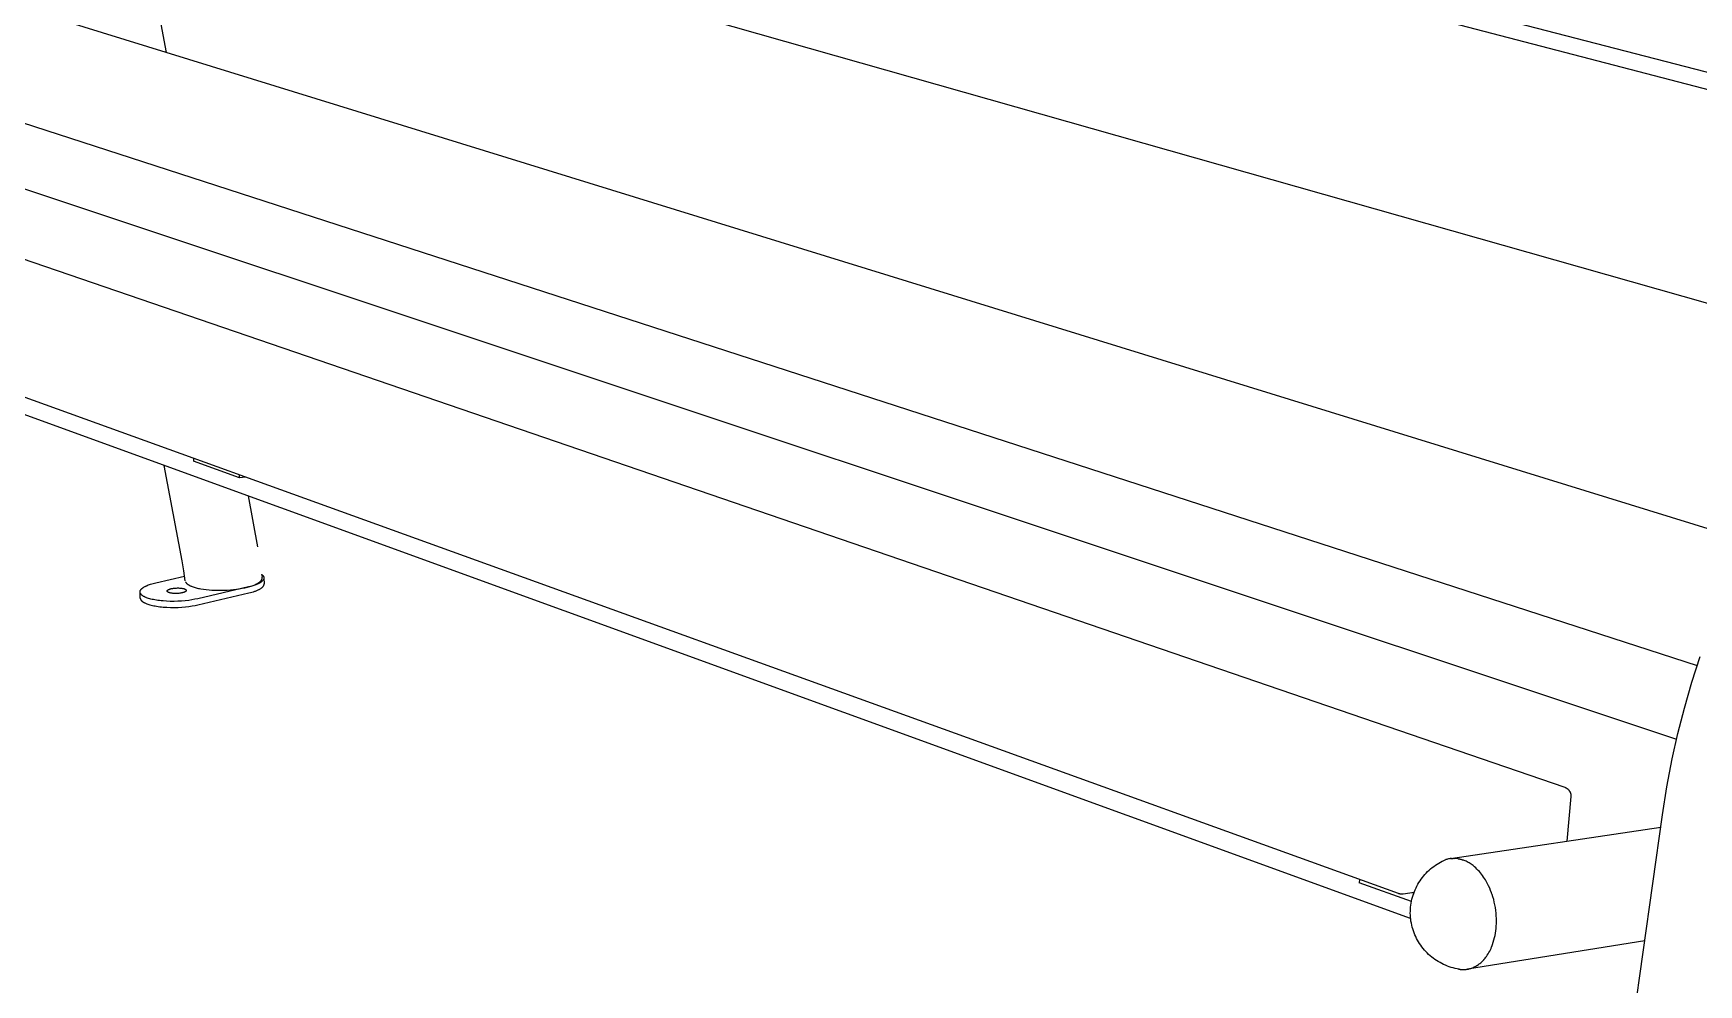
# Model space of a CAD drawing. Header units: millimetres. Extents: x -2163 to 4354, y -841 to 3711.
# Drawn here: x -938 to 52, y 511 to 1076 of the extents above; entities that cross this region are included whole.
import ezdxf

# ---------------------------------------------------------------- set-up
doc = ezdxf.new("R2010")
doc.units = ezdxf.units.MM
doc.header["$MEASUREMENT"] = 0
doc.layers.add('Utwórz2D linie widoczne', color=7, linetype='Continuous', true_color=0x000000)

msp = doc.modelspace()

# ---------------------------------------------------------------- linework, layer by layer
at = {"layer": 'Utwórz2D linie widoczne'}
for p, q in [((368.99, 972.14), (-913.77, 1304.03)), ((-891.4, 1289.92), (324.2, 973.15)), ((160.16, 886.16), (-935.23, 1197.37)), ((-875.66, 1153.6), (-859.22, 1064.7)), ((-1005.41, 1109.84), (81.3, 774.27)), ((-1095.42, 1071.9), (50.8, 700.27)), ((-1288.58, 1059.88), (-27.9, 628.02)), ((-1190.75, 1065.97), (38.61, 656.52)), ((-126.66, 564.78), (-1376.42, 1016.09)), ((-119.51, 549.97), (-1350.67, 997.44)), ((-842.95, 823.45), (-843.04, 821.8)), ((-815.65, 811.89), (-843.04, 821.8)), ((-849.76, 762.48), (-860.45, 819.27)), ((-815.65, 811.89), (-815.55, 813.56)), ((-811.98, 812.27), (-815.65, 811.89)), ((-810.5, 801.11), (-804.9, 770.84)), ((-848.73, 756.58), (-849.76, 762.48)), ((-865.38, 749.52), (-848.26, 753.46)), ((-847.87, 750.66), (-848.73, 756.58)), ((-802.49, 754.54), (-802.34, 754.43)), ((-802.49, 754.54), (-802.23, 752.8)), ((-802.34, 754.43), (-802.2, 754.31)), ((-802.21, 752.74), (-802.23, 752.8)), ((-802.2, 752.68), (-802.21, 752.74)), ((-802.2, 754.31), (-802.13, 754.25)), ((-802.19, 752.61), (-802.2, 752.68)), ((-802.18, 752.55), (-802.19, 752.61)), ((-802.17, 752.49), (-802.18, 752.55)), ((-802.17, 752.42), (-802.17, 752.49)), ((-802.17, 752.39), (-802.17, 752.42)), ((-802.16, 752.36), (-802.17, 752.39)), ((-802.16, 752.32), (-802.16, 752.36)), ((-802.16, 752.29), (-802.16, 752.32)), ((-802.13, 754.25), (-802.06, 754.2)), ((-802.06, 754.2), (-802, 754.14)), ((-802, 754.14), (-801.94, 754.08)), ((-801.94, 754.08), (-801.88, 754.02)), ((-801.88, 754.02), (-801.82, 753.96)), ((-801.82, 753.96), (-801.76, 753.9)), ((-801.76, 753.9), (-801.71, 753.84)), ((-801.71, 753.84), (-801.66, 753.78)), ((-801.66, 753.78), (-801.61, 753.72)), ((-801.61, 753.72), (-801.56, 753.66)), ((-801.56, 753.66), (-801.51, 753.6)), ((-801.51, 753.6), (-801.47, 753.54)), ((-801.47, 753.54), (-801.43, 753.48)), ((-801.43, 753.48), (-801.39, 753.41)), ((-801.39, 753.41), (-801.36, 753.35)), ((-801.36, 753.35), (-801.32, 753.29)), ((-801.32, 753.29), (-801.29, 753.22)), ((-801.29, 753.22), (-801.26, 753.16)), ((-801.26, 753.16), (-801.23, 753.1)), ((-801.23, 753.1), (-801.21, 753.03)), ((-801.21, 753.03), (-801.18, 752.97)), ((-801.18, 752.97), (-801.16, 752.9)), ((-801.16, 752.9), (-801.15, 752.87)), ((-801.15, 752.87), (-801.15, 752.84)), ((-801.15, 752.84), (-801.14, 752.81)), ((-801.14, 752.81), (-801.13, 752.78)), ((-801.13, 752.78), (-801.12, 752.74)), ((-801.12, 752.74), (-801.12, 752.71)), ((-801.12, 752.71), (-801.11, 752.68)), ((-801.11, 752.68), (-801.11, 752.65)), ((-801.11, 752.65), (-801.1, 752.61)), ((-801.1, 752.61), (-801.1, 752.58)), ((-801.1, 752.58), (-801.09, 752.55)), ((-801.09, 752.55), (-801.09, 752.51)), ((-801.09, 752.51), (-801.09, 752.48)), ((-801.09, 752.48), (-801.09, 752.45)), ((-801.09, 752.45), (-801.09, 752.42)), ((-801.09, 752.42), (-801.09, 752.38)), ((-801.09, 752.39), (-800.98, 748.85)), ((-801.09, 752.38), (-801.09, 752.35)), ((-801.09, 752.35), (-801.09, 752.32)), ((-874.73, 744.25), (-874.72, 744.29)), ((-874.73, 744.21), (-874.73, 744.25)), ((-874.73, 744.17), (-874.73, 744.21)), ((-874.73, 744.13), (-874.73, 744.17)), ((-874.73, 744.09), (-874.73, 744.13)), ((-874.73, 744.05), (-874.73, 744.09)), ((-874.73, 744.01), (-874.73, 744.05)), ((-874.73, 743.97), (-874.73, 744.01)), ((-874.61, 740.43), (-874.73, 744.01)), ((-874.72, 743.93), (-874.73, 743.97)), ((-874.72, 744.33), (-874.71, 744.37)), ((-874.72, 744.29), (-874.72, 744.33)), ((-874.72, 743.89), (-874.72, 743.93)), ((-874.72, 743.85), (-874.72, 743.89)), ((-874.71, 743.81), (-874.72, 743.85)), ((-874.71, 744.41), (-874.7, 744.45)), ((-874.71, 744.37), (-874.71, 744.41)), ((-874.7, 743.77), (-874.71, 743.81)), ((-874.7, 744.45), (-874.69, 744.49)), ((-874.69, 743.73), (-874.7, 743.77)), ((-874.69, 744.49), (-874.68, 744.53)), ((-874.69, 743.69), (-874.69, 743.73)), ((-874.68, 743.65), (-874.69, 743.69)), ((-874.68, 744.53), (-874.67, 744.57)), ((-874.67, 743.61), (-874.68, 743.65)), ((-874.67, 744.57), (-874.66, 744.61)), ((-874.65, 743.57), (-874.67, 743.61)), ((-874.66, 744.61), (-874.65, 744.66)), ((-874.65, 744.66), (-874.63, 744.7)), ((-874.64, 743.53), (-874.65, 743.57)), ((-874.63, 743.49), (-874.64, 743.53)), ((-874.63, 744.7), (-874.62, 744.74)), ((-874.62, 743.46), (-874.63, 743.49)), ((-874.62, 744.74), (-874.61, 744.78)), ((-874.6, 743.42), (-874.62, 743.46)), ((-874.61, 744.78), (-874.59, 744.82)), ((-874.59, 743.38), (-874.6, 743.42)), ((-874.59, 744.82), (-874.57, 744.86)), ((-874.57, 743.34), (-874.59, 743.38)), ((-874.57, 744.86), (-874.56, 744.9)), ((-874.55, 743.3), (-874.57, 743.34)), ((-874.56, 744.9), (-874.54, 744.94)), ((-874.53, 743.26), (-874.55, 743.3)), ((-874.54, 744.94), (-874.52, 744.98)), ((-874.51, 743.22), (-874.53, 743.26)), ((-874.52, 744.98), (-874.5, 745.02)), ((-874.49, 743.18), (-874.51, 743.22)), ((-874.5, 745.02), (-874.48, 745.06)), ((-874.47, 743.15), (-874.49, 743.18)), ((-874.48, 745.06), (-874.43, 745.14)), ((-874.45, 743.11), (-874.47, 743.15)), ((-874.43, 743.07), (-874.45, 743.11)), ((-874.43, 745.14), (-874.38, 745.22)), ((-874.38, 742.99), (-874.43, 743.07)), ((-874.38, 745.22), (-874.33, 745.3)), ((-874.33, 742.92), (-874.38, 742.99)), ((-874.33, 745.3), (-874.28, 745.39)), ((-874.28, 742.84), (-874.33, 742.92)), ((-874.28, 745.39), (-874.22, 745.47)), ((-874.22, 742.77), (-874.28, 742.84)), ((-874.22, 745.47), (-874.16, 745.55)), ((-874.16, 742.7), (-874.22, 742.77)), ((-874.16, 745.55), (-874.09, 745.63)), ((-874.1, 742.62), (-874.16, 742.7)), ((-874.03, 742.55), (-874.1, 742.62)), ((-874.09, 745.63), (-874.02, 745.71)), ((-873.96, 742.48), (-874.03, 742.55)), ((-874.02, 745.71), (-873.95, 745.79)), ((-873.89, 742.4), (-873.96, 742.48)), ((-873.95, 745.79), (-873.87, 745.87)), ((-873.87, 745.87), (-873.79, 745.95)), ((-873.79, 745.95), (-873.71, 746.03)), ((-873.71, 746.03), (-873.62, 746.11)), ((-873.62, 746.11), (-873.53, 746.19)), ((-873.53, 746.19), (-873.44, 746.26)), ((-873.44, 746.26), (-873.34, 746.34)), ((-873.34, 746.34), (-873.24, 746.42)), ((-873.24, 746.42), (-873.14, 746.5)), ((-873.14, 746.5), (-872.92, 746.65)), ((-872.92, 746.65), (-872.69, 746.8)), ((-872.69, 746.8), (-872.45, 746.95)), ((-872.45, 746.95), (-872.2, 747.1)), ((-872.2, 747.1), (-871.94, 747.25)), ((-871.94, 747.25), (-871.66, 747.39)), ((-871.66, 747.39), (-871.38, 747.54)), ((-871.38, 747.54), (-871.08, 747.67)), ((-871.08, 747.67), (-870.78, 747.81)), ((-870.78, 747.81), (-870.47, 747.95)), ((-870.47, 747.95), (-869.82, 748.21)), ((-869.82, 748.21), (-869.13, 748.46)), ((-869.13, 748.46), (-868.42, 748.69)), ((-868.42, 748.69), (-867.69, 748.92)), ((-867.69, 748.92), (-866.94, 749.13)), ((-866.94, 749.13), (-866.17, 749.33)), ((-866.17, 749.33), (-865.38, 749.52)), ((-858.62, 744.66), (-858.61, 744.68)), ((-858.62, 744.65), (-858.62, 744.66)), ((-858.62, 744.64), (-858.62, 744.65)), ((-858.62, 744.63), (-858.62, 744.64)), ((-858.62, 744.62), (-858.62, 744.63)), ((-858.62, 744.61), (-858.62, 744.62)), ((-858.62, 744.6), (-858.62, 744.61)), ((-858.62, 744.59), (-858.62, 744.6)), ((-858.62, 744.58), (-858.62, 744.59)), ((-858.62, 744.57), (-858.62, 744.58)), ((-858.61, 744.56), (-858.62, 744.57)), ((-858.61, 744.73), (-858.6, 744.74)), ((-858.61, 744.72), (-858.61, 744.73)), ((-858.61, 744.71), (-858.61, 744.72)), ((-858.61, 744.7), (-858.61, 744.71)), ((-858.61, 744.69), (-858.61, 744.7)), ((-858.61, 744.68), (-858.61, 744.69)), ((-858.61, 744.55), (-858.61, 744.56)), ((-858.61, 744.54), (-858.61, 744.55)), ((-858.61, 744.53), (-858.61, 744.54)), ((-858.61, 744.52), (-858.61, 744.53)), ((-858.6, 744.51), (-858.61, 744.52)), ((-858.6, 744.76), (-858.59, 744.77)), ((-858.6, 744.75), (-858.6, 744.76)), ((-858.6, 744.74), (-858.6, 744.75)), ((-858.6, 744.5), (-858.6, 744.51)), ((-858.6, 744.49), (-858.6, 744.5)), ((-858.6, 744.48), (-858.6, 744.49)), ((-858.59, 744.47), (-858.6, 744.48)), ((-858.59, 744.79), (-858.58, 744.8)), ((-858.59, 744.78), (-858.59, 744.79)), ((-858.59, 744.77), (-858.59, 744.78)), ((-858.59, 744.46), (-858.59, 744.47)), ((-858.59, 744.45), (-858.59, 744.46)), ((-858.58, 744.44), (-858.59, 744.45)), ((-858.58, 744.81), (-858.57, 744.82)), ((-858.58, 744.8), (-858.58, 744.81)), ((-858.58, 744.43), (-858.58, 744.44)), ((-858.57, 744.42), (-858.58, 744.43)), ((-858.57, 744.83), (-858.56, 744.84)), ((-858.57, 744.82), (-858.57, 744.83)), ((-858.57, 744.41), (-858.57, 744.42)), ((-858.56, 744.4), (-858.57, 744.41)), ((-858.56, 744.86), (-858.55, 744.87)), ((-858.56, 744.84), (-858.56, 744.86)), ((-858.56, 744.39), (-858.56, 744.4)), ((-858.55, 744.38), (-858.56, 744.39)), ((-858.55, 744.87), (-858.54, 744.89)), ((-858.55, 744.37), (-858.55, 744.38)), ((-858.54, 744.35), (-858.55, 744.37)), ((-858.54, 744.89), (-858.53, 744.91)), ((-858.52, 744.33), (-858.54, 744.35)), ((-858.53, 744.91), (-858.52, 744.93)), ((-858.52, 744.93), (-858.5, 744.95)), ((-858.51, 744.31), (-858.52, 744.33)), ((-858.5, 744.29), (-858.51, 744.31)), ((-858.5, 744.95), (-858.49, 744.97)), ((-858.48, 744.27), (-858.5, 744.29)), ((-858.49, 744.97), (-858.47, 744.99)), ((-858.47, 744.25), (-858.48, 744.27)), ((-858.47, 744.99), (-858.45, 745.01)), ((-858.45, 744.23), (-858.47, 744.25)), ((-858.45, 745.01), (-858.44, 745.03)), ((-858.43, 744.21), (-858.45, 744.23)), ((-858.44, 745.03), (-858.42, 745.06)), ((-858.41, 744.19), (-858.43, 744.21)), ((-858.42, 745.06), (-858.4, 745.08)), ((-858.39, 744.17), (-858.41, 744.19)), ((-858.4, 745.08), (-858.38, 745.1)), ((-858.37, 744.15), (-858.39, 744.17)), ((-858.38, 745.1), (-858.35, 745.12)), ((-858.35, 744.14), (-858.37, 744.15)), ((-858.35, 745.12), (-858.33, 745.14)), ((-858.33, 744.12), (-858.35, 744.14)), ((-858.33, 745.14), (-858.31, 745.16)), ((-858.31, 744.1), (-858.33, 744.12)), ((-858.31, 745.16), (-858.28, 745.18)), ((-858.29, 744.08), (-858.31, 744.1)), ((-858.26, 744.06), (-858.29, 744.08)), ((-858.28, 745.18), (-858.26, 745.2)), ((-858.26, 745.2), (-858.23, 745.22)), ((-858.24, 744.05), (-858.26, 744.06)), ((-858.22, 744.03), (-858.24, 744.05)), ((-858.23, 745.22), (-858.21, 745.24)), ((-858.16, 743.99), (-858.22, 744.03)), ((-858.21, 745.24), (-858.15, 745.28)), ((-858.11, 743.96), (-858.16, 743.99)), ((-858.15, 745.28), (-858.09, 745.32)), ((-858.05, 743.93), (-858.11, 743.96)), ((-858.09, 745.32), (-858.03, 745.36)), ((-857.99, 743.9), (-858.05, 743.93)), ((-858.03, 745.36), (-857.96, 745.4)), ((-857.93, 743.86), (-857.99, 743.9)), ((-857.96, 745.4), (-857.9, 745.44)), ((-857.87, 743.83), (-857.93, 743.86)), ((-857.9, 745.44), (-857.82, 745.47)), ((-857.8, 743.8), (-857.87, 743.83)), ((-857.82, 745.47), (-857.75, 745.51)), ((-857.74, 743.77), (-857.8, 743.8)), ((-857.75, 745.51), (-857.67, 745.55)), ((-857.67, 743.75), (-857.74, 743.77)), ((-857.67, 745.55), (-857.59, 745.58)), ((-857.6, 743.72), (-857.67, 743.75)), ((-857.45, 743.66), (-857.6, 743.72)), ((-857.59, 745.58), (-857.51, 745.62)), ((-857.51, 745.62), (-857.34, 745.69)), ((-857.28, 743.61), (-857.45, 743.66)), ((-857.34, 745.69), (-857.17, 745.75)), ((-857.11, 743.56), (-857.28, 743.61)), ((-857.17, 745.75), (-856.98, 745.81)), ((-856.92, 743.51), (-857.11, 743.56)), ((-856.98, 745.81), (-856.79, 745.87)), ((-856.73, 743.46), (-856.92, 743.51)), ((-856.79, 745.87), (-856.59, 745.93)), ((-856.52, 743.42), (-856.73, 743.46)), ((-856.59, 745.93), (-856.39, 745.98)), ((-856.3, 743.38), (-856.52, 743.42)), ((-856.39, 745.98), (-856.19, 746.03)), ((-856.07, 743.34), (-856.3, 743.38)), ((-856.19, 746.03), (-855.76, 746.12)), ((-855.83, 743.3), (-856.07, 743.34)), ((-855.58, 743.27), (-855.83, 743.3)), ((-855.76, 746.12), (-855.29, 746.21)), ((-855.32, 743.24), (-855.58, 743.27)), ((-855.05, 743.22), (-855.32, 743.24)), ((-855.29, 746.21), (-854.78, 746.28)), ((-854.5, 743.18), (-855.05, 743.22)), ((-854.78, 746.28), (-854.24, 746.34)), ((-853.93, 743.16), (-854.5, 743.18)), ((-854.24, 746.34), (-853.69, 746.39)), ((-853.34, 743.16), (-853.93, 743.16)), ((-853.69, 746.39), (-853.11, 746.42)), ((-852.76, 743.17), (-853.34, 743.16)), ((-853.11, 746.42), (-852.52, 746.43)), ((-852.18, 743.2), (-852.76, 743.17)), ((-852.52, 746.43), (-851.94, 746.43)), ((-851.62, 743.25), (-852.18, 743.2)), ((-851.94, 746.43), (-851.37, 746.41)), ((-851.08, 743.31), (-851.62, 743.25)), ((-851.37, 746.41), (-850.82, 746.37)), ((-850.58, 743.38), (-851.08, 743.31)), ((-850.82, 746.37), (-850.55, 746.35)), ((-850.11, 743.47), (-850.58, 743.38)), ((-850.55, 746.35), (-850.29, 746.32)), ((-850.29, 746.32), (-850.04, 746.29)), ((-849.67, 743.56), (-850.11, 743.47)), ((-850.04, 746.29), (-849.8, 746.25)), ((-849.8, 746.25), (-849.57, 746.21)), ((-849.47, 743.61), (-849.67, 743.56)), ((-849.57, 746.21), (-849.35, 746.17)), ((-849.27, 743.66), (-849.47, 743.61)), ((-849.35, 746.17), (-849.14, 746.13)), ((-849.07, 743.72), (-849.27, 743.66)), ((-849.14, 746.13), (-848.95, 746.08)), ((-848.88, 743.78), (-849.07, 743.72)), ((-848.95, 746.08), (-848.76, 746.03)), ((-848.7, 743.84), (-848.88, 743.78)), ((-848.76, 746.03), (-848.59, 745.98)), ((-848.52, 743.9), (-848.7, 743.84)), ((-848.59, 745.98), (-848.43, 745.93)), ((-848.35, 743.97), (-848.52, 743.9)), ((-848.43, 745.93), (-848.28, 745.87)), ((-848.27, 744.01), (-848.35, 743.97)), ((-848.28, 745.87), (-848.21, 745.85)), ((-848.19, 744.04), (-848.27, 744.01)), ((-848.21, 745.85), (-848.14, 745.82)), ((-848.11, 744.08), (-848.19, 744.04)), ((-848.14, 745.82), (-848.07, 745.79)), ((-848.04, 744.12), (-848.11, 744.08)), ((-848.07, 745.79), (-848, 745.76)), ((-847.97, 744.16), (-848.04, 744.12)), ((-848, 745.76), (-847.94, 745.73)), ((-847.9, 744.19), (-847.97, 744.16)), ((-847.94, 745.73), (-847.88, 745.7)), ((-847.83, 744.23), (-847.9, 744.19)), ((-847.88, 745.7), (-847.82, 745.66)), ((-847.77, 744.27), (-847.83, 744.23)), ((-847.82, 745.66), (-847.76, 745.63)), ((-847.71, 744.31), (-847.77, 744.27)), ((-847.76, 745.63), (-847.71, 745.6)), ((-847.71, 745.6), (-847.66, 745.56)), ((-847.66, 744.35), (-847.71, 744.31)), ((-847.66, 749.99), (-847.63, 749.93)), ((-847.66, 745.56), (-847.63, 745.55)), ((-847.63, 744.37), (-847.66, 744.35)), ((-847.63, 749.93), (-847.6, 749.87)), ((-847.63, 745.55), (-847.61, 745.53)), ((-847.6, 744.39), (-847.63, 744.37)), ((-847.61, 745.53), (-847.58, 745.51)), ((-847.6, 749.87), (-847.56, 749.81)), ((-847.58, 744.41), (-847.6, 744.39)), ((-847.58, 745.51), (-847.56, 745.49)), ((-847.55, 744.43), (-847.58, 744.41)), ((-847.56, 749.81), (-847.52, 749.75)), ((-847.56, 745.49), (-847.54, 745.47)), ((-847.53, 744.45), (-847.55, 744.43)), ((-847.54, 745.47), (-847.52, 745.46)), ((-847.51, 744.48), (-847.53, 744.45)), ((-847.52, 749.75), (-847.49, 749.7)), ((-847.52, 745.46), (-847.5, 745.44)), ((-847.49, 744.5), (-847.51, 744.48)), ((-847.5, 745.44), (-847.48, 745.42)), ((-847.49, 749.7), (-847.45, 749.64)), ((-847.47, 744.52), (-847.49, 744.5)), ((-847.48, 745.42), (-847.46, 745.4)), ((-847.45, 744.54), (-847.47, 744.52)), ((-847.46, 745.4), (-847.44, 745.38)), ((-847.45, 749.64), (-847.41, 749.58)), ((-847.43, 744.56), (-847.45, 744.54)), ((-847.44, 745.38), (-847.42, 745.36)), ((-847.41, 744.58), (-847.43, 744.56)), ((-847.42, 745.36), (-847.4, 745.34)), ((-847.41, 749.58), (-847.36, 749.53)), ((-847.39, 744.6), (-847.41, 744.58)), ((-847.4, 745.34), (-847.39, 745.32)), ((-847.39, 745.32), (-847.37, 745.31)), ((-847.38, 744.62), (-847.39, 744.6)), ((-847.36, 744.64), (-847.38, 744.62)), ((-847.37, 745.31), (-847.36, 745.29)), ((-847.36, 749.53), (-847.3, 749.45)), ((-847.36, 745.29), (-847.34, 745.27)), ((-847.35, 744.66), (-847.36, 744.64)), ((-847.34, 744.69), (-847.35, 744.66)), ((-847.34, 745.27), (-847.33, 745.25)), ((-847.32, 744.71), (-847.34, 744.69)), ((-847.33, 745.25), (-847.32, 745.23)), ((-847.32, 745.23), (-847.31, 745.22)), ((-847.31, 744.73), (-847.32, 744.71)), ((-847.31, 745.22), (-847.31, 745.21)), ((-847.31, 745.21), (-847.3, 745.2)), ((-847.3, 744.75), (-847.31, 744.74)), ((-847.31, 744.74), (-847.31, 744.73)), ((-847.3, 749.45), (-847.24, 749.37)), ((-847.3, 745.2), (-847.3, 745.19)), ((-847.3, 745.19), (-847.29, 745.18)), ((-847.29, 744.77), (-847.3, 744.76)), ((-847.3, 744.76), (-847.3, 744.75)), ((-847.29, 745.18), (-847.29, 745.17)), ((-847.29, 745.17), (-847.29, 745.16)), ((-847.29, 745.16), (-847.28, 745.15)), ((-847.28, 744.79), (-847.29, 744.78)), ((-847.29, 744.78), (-847.29, 744.77)), ((-847.28, 745.15), (-847.28, 745.14)), ((-847.28, 745.14), (-847.27, 745.13)), ((-847.27, 744.82), (-847.28, 744.81)), ((-847.28, 744.81), (-847.28, 744.8)), ((-847.28, 744.8), (-847.28, 744.79)), ((-847.27, 745.13), (-847.27, 745.12)), ((-847.27, 745.12), (-847.27, 745.11)), ((-847.27, 745.11), (-847.27, 745.09)), ((-847.27, 745.09), (-847.26, 745.08)), ((-847.26, 744.85), (-847.27, 744.84)), ((-847.27, 744.84), (-847.27, 744.83)), ((-847.27, 744.83), (-847.27, 744.82)), ((-847.26, 745.08), (-847.26, 745.07)), ((-847.26, 745.07), (-847.26, 745.06)), ((-847.26, 745.06), (-847.26, 745.05)), ((-847.26, 745.05), (-847.25, 745.04)), ((-847.25, 744.9), (-847.26, 744.89)), ((-847.26, 744.89), (-847.26, 744.88)), ((-847.26, 744.88), (-847.26, 744.87)), ((-847.26, 744.87), (-847.26, 744.85)), ((-847.25, 745.04), (-847.25, 745.03)), ((-847.25, 745.03), (-847.25, 745.02)), ((-847.25, 745.02), (-847.25, 745.01)), ((-847.25, 745.01), (-847.25, 745)), ((-847.25, 745), (-847.25, 744.99)), ((-847.25, 744.99), (-847.25, 744.98)), ((-847.25, 744.98), (-847.25, 744.97)), ((-847.25, 744.97), (-847.25, 744.96)), ((-847.25, 744.96), (-847.25, 744.95)), ((-847.25, 744.95), (-847.25, 744.94)), ((-847.25, 744.94), (-847.25, 744.93)), ((-847.25, 744.93), (-847.25, 744.92)), ((-847.25, 744.92), (-847.25, 744.91)), ((-847.25, 744.91), (-847.25, 744.9)), ((-847.24, 749.37), (-847.17, 749.3)), ((-847.17, 749.3), (-847.1, 749.22)), ((-847.1, 749.22), (-847.02, 749.15)), ((-847.02, 749.15), (-846.94, 749.07)), ((-846.94, 749.07), (-846.86, 749)), ((-846.86, 749), (-846.78, 748.93)), ((-846.78, 748.93), (-846.69, 748.85)), ((-846.69, 748.85), (-846.6, 748.78)), ((-846.6, 748.78), (-846.5, 748.71)), ((-846.5, 748.71), (-846.4, 748.63)), ((-846.4, 748.63), (-846.3, 748.56)), ((-846.3, 748.56), (-846.2, 748.49)), ((-846.2, 748.49), (-845.98, 748.35)), ((-845.98, 748.35), (-845.74, 748.21)), ((-845.74, 748.21), (-845.5, 748.07)), ((-845.5, 748.07), (-845.24, 747.93)), ((-845.24, 747.93), (-844.97, 747.8)), ((-844.97, 747.8), (-844.69, 747.67)), ((-844.69, 747.67), (-844.4, 747.54)), ((-844.4, 747.54), (-844.09, 747.42)), ((-844.09, 747.42), (-843.78, 747.3)), ((-843.78, 747.3), (-843.2, 747.09)), ((-843.2, 747.09), (-842.62, 746.9)), ((-842.62, 746.9), (-842.01, 746.72)), ((-842.01, 746.72), (-841.4, 746.55)), ((-841.4, 746.55), (-840.71, 746.38)), ((-840.71, 746.38), (-840.01, 746.22)), ((-810.22, 747.06), (-840.41, 740.05)), ((-840.3, 736.43), (-810.11, 743.46)), ((-840.01, 746.22), (-839.31, 746.07)), ((-839.31, 746.07), (-838.61, 745.94)), ((-838.61, 745.94), (-837.03, 745.68)), ((-837.03, 745.68), (-835.44, 745.48)), ((-835.44, 745.48), (-833.73, 745.31)), ((-833.73, 745.31), (-832.01, 745.18)), ((-832.01, 745.18), (-830.2, 745.09)), ((-830.2, 745.09), (-828.39, 745.05)), ((-828.39, 745.05), (-826.54, 745.05)), ((-826.54, 745.05), (-824.69, 745.1)), ((-824.69, 745.1), (-822.85, 745.18)), ((-822.85, 745.18), (-821, 745.31)), ((-821, 745.31), (-819.21, 745.48)), ((-819.21, 745.48), (-817.42, 745.69)), ((-817.42, 745.69), (-815.73, 745.94)), ((-815.73, 745.94), (-814.05, 746.23)), ((-814.05, 746.23), (-812.49, 746.54)), ((-812.49, 746.54), (-810.95, 746.9)), ((-810.95, 746.9), (-810.25, 747.09)), ((-810.25, 747.09), (-809.55, 747.29)), ((-808.94, 747.38), (-810.22, 747.06)), ((-810.11, 743.46), (-809.17, 743.69)), ((-809.55, 747.29), (-808.85, 747.5)), ((-809.17, 743.69), (-808.25, 743.94)), ((-808.32, 747.55), (-808.94, 747.38)), ((-808.85, 747.5), (-808.16, 747.73)), ((-807.71, 747.73), (-808.32, 747.55)), ((-808.25, 743.94), (-807.36, 744.21)), ((-808.16, 747.73), (-807.57, 747.93)), ((-807.11, 747.92), (-807.71, 747.73)), ((-807.57, 747.93), (-806.99, 748.15)), ((-807.36, 744.21), (-806.5, 744.49)), ((-806.53, 748.12), (-807.11, 747.92)), ((-806.99, 748.15), (-806.44, 748.38)), ((-805.97, 748.32), (-806.53, 748.12)), ((-806.5, 744.49), (-806.09, 744.64)), ((-806.44, 748.38), (-805.89, 748.63)), ((-806.09, 744.64), (-805.69, 744.79)), ((-805.43, 748.54), (-805.97, 748.32)), ((-805.89, 748.63), (-805.4, 748.87)), ((-805.69, 744.79), (-805.29, 744.95)), ((-804.92, 748.76), (-805.43, 748.54)), ((-805.4, 748.87), (-805.15, 749)), ((-805.29, 744.95), (-804.92, 745.11)), ((-805.15, 749), (-804.92, 749.13)), ((-804.92, 749.13), (-804.71, 749.24)), ((-804.43, 748.98), (-804.92, 748.76)), ((-804.92, 745.11), (-804.55, 745.28)), ((-804.71, 749.24), (-804.52, 749.36)), ((-804.55, 745.28), (-804.2, 745.45)), ((-804.52, 749.36), (-804.32, 749.48)), ((-804.19, 749.1), (-804.43, 748.98)), ((-804.32, 749.48), (-804.13, 749.61)), ((-804.2, 745.45), (-803.86, 745.62)), ((-803.97, 749.22), (-804.19, 749.1)), ((-804.13, 749.61), (-803.94, 749.73)), ((-803.75, 749.34), (-803.97, 749.22)), ((-803.94, 749.73), (-803.77, 749.86)), ((-803.86, 745.62), (-803.54, 745.79)), ((-803.77, 749.86), (-803.59, 750)), ((-803.53, 749.46), (-803.75, 749.34)), ((-803.59, 750), (-803.42, 750.14)), ((-803.54, 745.79), (-803.24, 745.97)), ((-803.33, 749.58), (-803.53, 749.46)), ((-803.42, 750.14), (-803.28, 750.27)), ((-803.13, 749.7), (-803.33, 749.58)), ((-803.28, 750.27), (-803.21, 750.33)), ((-803.24, 745.97), (-802.95, 746.15)), ((-803.21, 750.33), (-803.14, 750.4)), ((-803.14, 750.4), (-803.07, 750.47)), ((-802.94, 749.83), (-803.13, 749.7)), ((-803.07, 750.47), (-803, 750.54)), ((-803, 750.54), (-802.94, 750.61)), ((-802.95, 746.15), (-802.81, 746.24)), ((-802.94, 750.61), (-802.87, 750.68)), ((-802.76, 749.95), (-802.94, 749.83)), ((-802.87, 750.68), (-802.82, 750.74)), ((-802.82, 750.74), (-802.77, 750.81)), ((-802.81, 746.24), (-802.68, 746.34)), ((-802.77, 750.81), (-802.72, 750.87)), ((-802.59, 750.08), (-802.76, 749.95)), ((-802.72, 750.87), (-802.67, 750.94)), ((-802.68, 746.34), (-802.55, 746.43)), ((-802.67, 750.94), (-802.62, 751)), ((-802.62, 751), (-802.57, 751.07)), ((-802.42, 750.21), (-802.59, 750.08)), ((-802.57, 751.07), (-802.53, 751.14)), ((-802.55, 746.43), (-802.43, 746.52)), ((-802.53, 751.14), (-802.49, 751.21)), ((-802.49, 751.21), (-802.45, 751.28)), ((-802.45, 751.28), (-802.42, 751.34)), ((-802.43, 746.52), (-802.31, 746.62)), ((-802.42, 751.34), (-802.38, 751.41)), ((-802.27, 750.33), (-802.42, 750.21)), ((-802.38, 751.41), (-802.35, 751.47)), ((-802.35, 751.47), (-802.32, 751.54)), ((-802.32, 751.54), (-802.3, 751.61)), ((-802.31, 746.62), (-802.2, 746.71)), ((-802.3, 751.61), (-802.27, 751.68)), ((-802.27, 751.68), (-802.25, 751.75)), ((-802.12, 750.46), (-802.27, 750.33)), ((-802.25, 751.75), (-802.23, 751.81)), ((-802.23, 751.81), (-802.21, 751.88)), ((-802.21, 751.88), (-802.2, 751.95)), ((-802.2, 751.95), (-802.19, 752.02)), ((-802.2, 746.71), (-802.09, 746.81)), ((-802.19, 752.02), (-802.18, 752.05)), ((-802.18, 752.08), (-802.17, 752.12)), ((-802.18, 752.05), (-802.18, 752.08)), ((-802.17, 752.26), (-802.16, 752.29)), ((-802.17, 752.22), (-802.17, 752.26)), ((-802.17, 752.19), (-802.17, 752.22)), ((-802.17, 752.15), (-802.17, 752.19)), ((-802.17, 752.12), (-802.17, 752.15)), ((-802.05, 750.53), (-802.12, 750.46)), ((-802.09, 746.81), (-801.98, 746.9)), ((-801.99, 750.59), (-802.05, 750.53)), ((-801.92, 750.66), (-801.99, 750.59)), ((-801.98, 746.9), (-801.88, 747)), ((-801.86, 750.72), (-801.92, 750.66)), ((-801.88, 747), (-801.79, 747.09)), ((-801.8, 750.79), (-801.86, 750.72)), ((-801.74, 750.86), (-801.8, 750.79)), ((-801.79, 747.09), (-801.7, 747.19)), ((-801.69, 750.92), (-801.74, 750.86)), ((-801.7, 747.19), (-801.62, 747.29)), ((-801.63, 750.99), (-801.69, 750.92)), ((-801.58, 751.05), (-801.63, 750.99)), ((-801.62, 747.29), (-801.54, 747.38)), ((-801.54, 751.12), (-801.58, 751.05)), ((-801.49, 751.19), (-801.54, 751.12)), ((-801.54, 747.38), (-801.46, 747.48)), ((-801.45, 751.25), (-801.49, 751.19)), ((-801.46, 747.48), (-801.43, 747.53)), ((-801.41, 751.32), (-801.45, 751.25)), ((-801.43, 747.53), (-801.4, 747.58)), ((-801.37, 751.39), (-801.41, 751.32)), ((-801.4, 747.58), (-801.36, 747.63)), ((-801.33, 751.45), (-801.37, 751.39)), ((-801.36, 747.63), (-801.33, 747.68)), ((-801.3, 751.52), (-801.33, 751.45)), ((-801.33, 747.68), (-801.3, 747.73)), ((-801.27, 751.59), (-801.3, 751.52)), ((-801.3, 747.73), (-801.27, 747.77)), ((-801.24, 751.65), (-801.27, 751.59)), ((-801.27, 747.77), (-801.25, 747.82)), ((-801.25, 747.82), (-801.22, 747.87)), ((-801.21, 751.72), (-801.24, 751.65)), ((-801.22, 747.87), (-801.2, 747.92)), ((-801.19, 751.79), (-801.21, 751.72)), ((-801.2, 747.92), (-801.17, 747.97)), ((-801.17, 751.85), (-801.19, 751.79)), ((-801.15, 751.92), (-801.17, 751.85)), ((-801.17, 747.97), (-801.15, 748.02)), ((-801.13, 751.99), (-801.15, 751.92)), ((-801.15, 748.02), (-801.13, 748.07)), ((-801.12, 752.05), (-801.13, 752.02)), ((-801.13, 752.02), (-801.13, 751.99)), ((-801.13, 748.07), (-801.11, 748.12)), ((-801.11, 752.09), (-801.12, 752.05)), ((-801.1, 752.15), (-801.11, 752.12)), ((-801.11, 752.12), (-801.11, 752.09)), ((-801.11, 748.12), (-801.09, 748.17)), ((-801.09, 752.25), (-801.1, 752.22)), ((-801.1, 752.22), (-801.1, 752.19)), ((-801.1, 752.19), (-801.1, 752.15)), ((-801.09, 752.32), (-801.09, 752.28)), ((-801.09, 752.28), (-801.09, 752.25)), ((-801.09, 748.17), (-801.08, 748.21)), ((-801.08, 748.21), (-801.06, 748.26)), ((-801.06, 748.26), (-801.05, 748.31)), ((-801.05, 748.31), (-801.04, 748.36)), ((-801.04, 748.36), (-801.03, 748.41)), ((-801.03, 748.41), (-801.02, 748.46)), ((-801.02, 748.46), (-801.01, 748.51)), ((-801.01, 748.51), (-801, 748.56)), ((-801, 748.56), (-800.99, 748.6)), ((-800.99, 748.7), (-800.98, 748.75)), ((-800.99, 748.65), (-800.99, 748.7)), ((-800.99, 748.6), (-800.99, 748.65)), ((-800.98, 748.8), (-800.98, 748.85)), ((-800.98, 748.75), (-800.98, 748.8)), ((-874.61, 740.43), (-874.61, 740.37)), ((-874.61, 740.37), (-874.61, 740.31)), ((-874.61, 740.31), (-874.6, 740.25)), ((-874.6, 740.25), (-874.59, 740.19)), ((-874.59, 740.19), (-874.58, 740.13)), ((-874.58, 740.13), (-874.56, 740.07)), ((-874.56, 740.07), (-874.55, 740)), ((-874.55, 740), (-874.53, 739.94)), ((-874.53, 739.94), (-874.51, 739.88)), ((-874.51, 739.88), (-874.49, 739.82)), ((-874.49, 739.82), (-874.47, 739.76)), ((-874.47, 739.76), (-874.44, 739.7)), ((-874.44, 739.7), (-874.41, 739.64)), ((-874.41, 739.64), (-874.38, 739.58)), ((-874.38, 739.58), (-874.35, 739.52)), ((-874.35, 739.52), (-874.31, 739.46)), ((-874.31, 739.46), (-874.28, 739.41)), ((-874.28, 739.41), (-874.24, 739.35)), ((-874.24, 739.35), (-874.2, 739.29)), ((-874.2, 739.29), (-874.16, 739.23)), ((-874.16, 739.23), (-874.12, 739.17)), ((-874.12, 739.17), (-874.07, 739.12)), ((-874.07, 739.12), (-874.02, 739.06)), ((-874.02, 739.06), (-873.97, 739)), ((-873.97, 739), (-873.92, 738.95)), ((-873.92, 738.95), (-873.87, 738.89)), ((-873.81, 742.33), (-873.89, 742.4)), ((-873.87, 738.89), (-873.81, 738.83)), ((-873.74, 742.26), (-873.81, 742.33)), ((-873.81, 738.83), (-873.76, 738.78)), ((-873.76, 738.78), (-873.7, 738.72)), ((-873.66, 742.19), (-873.74, 742.26)), ((-873.7, 738.72), (-873.64, 738.67)), ((-873.57, 742.12), (-873.66, 742.19)), ((-873.64, 738.67), (-873.51, 738.56)), ((-873.49, 742.05), (-873.57, 742.12)), ((-873.51, 738.56), (-873.38, 738.45)), ((-873.4, 741.99), (-873.49, 742.05)), ((-873.3, 741.92), (-873.4, 741.99)), ((-873.38, 738.45), (-873.24, 738.35)), ((-873.21, 741.85), (-873.3, 741.92)), ((-873.24, 738.35), (-873.1, 738.24)), ((-873.01, 741.72), (-873.21, 741.85)), ((-873.1, 738.24), (-872.95, 738.14)), ((-872.8, 741.59), (-873.01, 741.72)), ((-872.95, 738.14), (-872.79, 738.04)), ((-872.59, 741.46), (-872.8, 741.59)), ((-872.79, 738.04), (-872.63, 737.94)), ((-872.63, 737.94), (-872.46, 737.84)), ((-872.36, 741.34), (-872.59, 741.46)), ((-872.46, 737.84), (-872.29, 737.75)), ((-872.13, 741.22), (-872.36, 741.34)), ((-872.29, 737.75), (-872.11, 737.65)), ((-871.88, 741.1), (-872.13, 741.22)), ((-872.11, 737.65), (-871.92, 737.56)), ((-871.92, 737.56), (-871.54, 737.38)), ((-871.63, 740.98), (-871.88, 741.1)), ((-871.37, 740.87), (-871.63, 740.98)), ((-871.54, 737.38), (-871.14, 737.21)), ((-871.11, 740.76), (-871.37, 740.87)), ((-871.14, 737.21), (-870.72, 737.04)), ((-870.84, 740.65), (-871.11, 740.76)), ((-870.26, 740.45), (-870.84, 740.65)), ((-870.72, 737.04), (-870.15, 736.83)), ((-869.64, 740.24), (-870.26, 740.45)), ((-870.15, 736.83), (-869.53, 736.63)), ((-868.98, 740.05), (-869.64, 740.24)), ((-869.53, 736.63), (-868.86, 736.43)), ((-868.27, 739.86), (-868.98, 740.05)), ((-868.86, 736.43), (-868.15, 736.24)), ((-867.51, 739.68), (-868.27, 739.86)), ((-868.15, 736.24), (-867.4, 736.06)), ((-866.71, 739.5), (-867.51, 739.68)), ((-867.4, 736.06), (-866.6, 735.89)), ((-865.87, 739.34), (-866.71, 739.5)), ((-866.6, 735.89), (-865.75, 735.73)), ((-864.98, 739.19), (-865.87, 739.34)), ((-865.75, 735.73), (-864.87, 735.58)), ((-864.06, 739.06), (-864.98, 739.19)), ((-864.87, 735.58), (-863.94, 735.44)), ((-863.1, 738.93), (-864.06, 739.06)), ((-863.94, 735.44), (-862.98, 735.31)), ((-862.11, 738.82), (-863.1, 738.93)), ((-862.98, 735.31), (-861.99, 735.2)), ((-861.08, 738.73), (-862.11, 738.82)), ((-861.99, 735.2), (-860.96, 735.11)), ((-858.95, 738.58), (-861.08, 738.73)), ((-860.96, 735.11), (-858.84, 734.96)), ((-856.75, 738.5), (-858.95, 738.58)), ((-858.84, 734.96), (-856.63, 734.88)), ((-854.5, 738.49), (-856.75, 738.5)), ((-856.63, 734.88), (-854.39, 734.87)), ((-852.26, 738.55), (-854.5, 738.49)), ((-854.39, 734.87), (-852.14, 734.93)), ((-850.04, 738.67), (-852.26, 738.55)), ((-852.14, 734.93), (-849.92, 735.05)), ((-847.88, 738.85), (-850.04, 738.67)), ((-849.92, 735.05), (-847.77, 735.23)), ((-845.82, 739.09), (-847.88, 738.85)), ((-847.77, 735.23), (-845.71, 735.47)), ((-843.88, 739.37), (-845.82, 739.09)), ((-845.71, 735.47), (-843.77, 735.75)), ((-842.07, 739.69), (-843.88, 739.37)), ((-843.77, 735.75), (-841.96, 736.08)), ((-840.41, 740.05), (-842.07, 739.69)), ((-841.96, 736.08), (-840.3, 736.43)), ((47.71, 690.47), (52.64, 705.81)), ((43.26, 674.98), (47.71, 690.47)), ((39.42, 659.95), (43.26, 674.98)), ((36.02, 644.81), (39.42, 659.95)), ((32.85, 628.24), (36.02, 644.81)), ((-27.9, 628.02), (-27.73, 627.96)), ((-27.73, 627.96), (-27.56, 627.89)), ((-27.56, 627.89), (-27.39, 627.81)), ((-27.39, 627.81), (-27.22, 627.73)), ((-27.22, 627.73), (-27.06, 627.65)), ((-27.06, 627.65), (-26.9, 627.56)), ((-26.9, 627.56), (-26.74, 627.46)), ((-26.74, 627.46), (-26.59, 627.36)), ((-26.59, 627.36), (-26.44, 627.25)), ((-26.44, 627.25), (-26.29, 627.14)), ((-26.29, 627.14), (-26.15, 627.02)), ((-26.15, 627.02), (-26.01, 626.9)), ((-26.01, 626.9), (-25.88, 626.77)), ((-25.88, 626.77), (-25.75, 626.64)), ((-25.75, 626.64), (-25.62, 626.51)), ((-25.62, 626.51), (-25.5, 626.37)), ((-25.5, 626.37), (-25.39, 626.22)), ((-25.39, 626.22), (-25.27, 626.08)), ((-25.27, 626.08), (-25.17, 625.93)), ((-25.17, 625.93), (-25.07, 625.77)), ((-25.07, 625.77), (-24.97, 625.61)), ((-24.97, 625.61), (-24.88, 625.45)), ((-24.88, 625.45), (-24.8, 625.29)), ((-24.8, 625.29), (-24.72, 625.12)), ((-24.72, 625.12), (-24.65, 624.95)), ((-24.65, 624.95), (-24.58, 624.78)), ((-24.58, 624.78), (-24.52, 624.6)), ((-24.52, 624.6), (-24.46, 624.43)), ((-24.46, 624.43), (-24.41, 624.25)), ((-24.41, 624.25), (-24.37, 624.07)), ((-24.37, 624.07), (-24.33, 623.89)), ((-24.33, 623.89), (-24.3, 623.71)), ((-24.3, 623.71), (-24.28, 623.53)), ((30.22, 611.58), (32.85, 628.24)), ((-24.26, 622.42), (-26.58, 595.92)), ((-24.28, 623.53), (-24.26, 623.34)), ((-24.26, 623.34), (-24.25, 623.16)), ((-24.25, 622.6), (-24.26, 622.42)), ((-24.25, 623.16), (-24.24, 622.97)), ((-24.24, 622.79), (-24.25, 622.6)), ((-24.24, 622.97), (-24.24, 622.79)), ((-95.86, 585.63), (29.18, 604.2)), ((-49.75, 42.9), (30.22, 611.58)), ((-101.73, 583.57), (-100.67, 584.12)), ((-100.67, 584.12), (-100.26, 584.32)), ((-100.26, 584.32), (-99.84, 584.51)), ((-99.84, 584.51), (-99.41, 584.69)), ((-99.41, 584.69), (-98.98, 584.86)), ((-98.98, 584.86), (-98.54, 585.01)), ((-98.05, 585.16), (-98.54, 585.01)), ((-97.55, 585.3), (-98.05, 585.16)), ((-97.04, 585.42), (-97.55, 585.3)), ((-96.53, 585.53), (-97.04, 585.42)), ((-96.02, 585.61), (-96.53, 585.53)), ((-95.51, 585.68), (-96.02, 585.61)), ((-95.51, 585.68), (-95.46, 585.68)), ((-95.25, 585.7), (-95.46, 585.68)), ((-95.25, 585.7), (-94.77, 585.74)), ((-94.77, 585.74), (-94.28, 585.76)), ((-94.28, 585.76), (-93.79, 585.77)), ((-93.79, 585.77), (-93.3, 585.76)), ((-92.9, 585.74), (-93.3, 585.76)), ((-92.5, 585.71), (-92.9, 585.74)), ((-92.5, 585.71), (-92.5, 585.71)), ((-92.25, 585.69), (-92.5, 585.71)), ((-92.25, 585.69), (-92.24, 585.69)), ((-91.99, 585.66), (-92.24, 585.69)), ((-91.99, 585.66), (-91.97, 585.66)), ((-91.74, 585.63), (-91.97, 585.66)), ((-91.74, 585.63), (-91.71, 585.62)), ((-91.48, 585.59), (-91.71, 585.62)), ((-91.48, 585.59), (-91.45, 585.58)), ((-91.22, 585.55), (-91.45, 585.58)), ((-91.22, 585.55), (-90.78, 585.47)), ((-90.78, 585.47), (-90.35, 585.37)), ((-90.17, 585.33), (-90.35, 585.37)), ((-90.17, 585.33), (-89.72, 585.22)), ((-89.72, 585.22), (-89.27, 585.09)), ((-89.27, 585.09), (-88.82, 584.95)), ((-88.82, 584.95), (-88.38, 584.8)), ((-87.74, 584.56), (-88.38, 584.8)), ((-87.1, 584.29), (-87.74, 584.56)), ((-86.47, 584), (-87.1, 584.29)), ((-113.26, 573.36), (-112.54, 574.32)), ((-112.54, 574.32), (-111.8, 575.25)), ((-111.8, 575.25), (-111.02, 576.16)), ((-111.02, 576.16), (-110.22, 577.04)), ((-110.22, 577.04), (-109.38, 577.89)), ((-109.38, 577.89), (-108.51, 578.72)), ((-108.51, 578.72), (-107.62, 579.51)), ((-107.62, 579.51), (-106.7, 580.27)), ((-106.7, 580.27), (-105.75, 581)), ((-105.75, 581), (-104.78, 581.69)), ((-104.78, 581.69), (-103.79, 582.35)), ((-103.79, 582.35), (-102.77, 582.98)), ((-102.77, 582.98), (-101.73, 583.57)), ((-85.85, 583.69), (-86.47, 584)), ((-85.24, 583.36), (-85.85, 583.69)), ((-84.65, 583.01), (-85.24, 583.36)), ((-84.06, 582.64), (-84.65, 583.01)), ((-83.49, 582.25), (-84.06, 582.64)), ((-82.93, 581.85), (-83.49, 582.25)), ((-82.38, 581.43), (-82.93, 581.85)), ((-82.37, 581.41), (-82.38, 581.43)), ((-81.58, 580.75), (-82.37, 581.41)), ((-80.82, 580.07), (-81.58, 580.75)), ((-80.08, 579.36), (-80.82, 580.07)), ((-79.36, 578.63), (-80.08, 579.36)), ((-78.66, 577.88), (-79.36, 578.63)), ((-77.99, 577.1), (-78.66, 577.88)), ((-77.35, 576.3), (-77.99, 577.1)), ((-76.73, 575.49), (-77.35, 576.3)), ((-76.14, 574.65), (-76.73, 575.49)), ((-75.58, 573.79), (-76.14, 574.65)), ((-149.95, 573.19), (-150.1, 571.3)), ((-119.04, 560.07), (-150.1, 571.3)), ((-126.49, 564.72), (-126.66, 564.78)), ((-126.31, 564.67), (-126.49, 564.72)), ((-126.14, 564.62), (-126.31, 564.67)), ((-125.96, 564.58), (-126.14, 564.62)), ((-125.78, 564.55), (-125.96, 564.58)), ((-125.61, 564.52), (-125.78, 564.55)), ((-125.43, 564.49), (-125.61, 564.52)), ((-125.25, 564.47), (-125.43, 564.49)), ((-125.07, 564.46), (-125.25, 564.47)), ((-124.88, 564.46), (-125.07, 564.46)), ((-124.7, 564.46), (-124.88, 564.46)), ((-124.52, 564.46), (-124.7, 564.46)), ((-124.34, 564.48), (-124.52, 564.46)), ((-124.16, 564.49), (-124.34, 564.48)), ((-123.98, 564.52), (-124.16, 564.49)), ((-117.48, 565.5), (-123.98, 564.52)), ((-117.66, 565.02), (-118.55, 565.34)), ((-118.05, 563.79), (-117.67, 564.92)), ((-117.67, 564.92), (-117.25, 566.04)), ((-117.25, 566.04), (-116.79, 567.14)), ((-116.79, 567.14), (-116.29, 568.23)), ((-116.29, 568.23), (-115.76, 569.29)), ((-115.76, 569.29), (-115.18, 570.34)), ((-115.18, 570.34), (-114.58, 571.37)), ((-114.58, 571.37), (-113.93, 572.38)), ((-113.93, 572.38), (-113.26, 573.36)), ((-75.04, 572.92), (-75.58, 573.79)), ((-74.38, 571.79), (-75.04, 572.92)), ((-73.76, 570.64), (-74.38, 571.79)), ((-73.17, 569.47), (-73.76, 570.64)), ((-73.12, 569.36), (-73.17, 569.47)), ((-72.5, 568.01), (-73.12, 569.36)), ((-71.93, 566.64), (-72.5, 568.01)), ((-71.4, 565.25), (-71.93, 566.64)), ((-71.36, 565.14), (-71.4, 565.25)), ((-71.16, 564.59), (-71.36, 565.14)), ((-71.08, 564.34), (-71.16, 564.59)), ((-70.58, 562.79), (-71.08, 564.34)), ((-119.68, 553.21), (-119.66, 554.4)), ((-119.66, 554.4), (-119.6, 555.59)), ((-119.6, 555.59), (-119.5, 556.78)), ((-119.5, 556.78), (-119.36, 557.97)), ((-119.36, 557.97), (-119.18, 559.15)), ((-119.18, 559.15), (-118.96, 560.32)), ((-118.96, 560.32), (-118.7, 561.49)), ((-118.7, 561.49), (-118.39, 562.64)), ((-118.39, 562.64), (-118.05, 563.79)), ((-70.14, 561.22), (-70.58, 562.79)), ((-69.75, 559.64), (-70.14, 561.22)), ((-69.41, 558.05), (-69.75, 559.64)), ((-69.12, 556.45), (-69.41, 558.05)), ((-68.89, 554.83), (-69.12, 556.45)), ((-68.71, 553.22), (-68.89, 554.83)), ((-119.65, 552.01), (-119.68, 553.21)), ((-119.58, 550.82), (-119.65, 552.01)), ((-119.46, 549.63), (-119.58, 550.82)), ((-119.29, 548.44), (-119.46, 549.63)), ((-119.08, 547.26), (-119.29, 548.44)), ((-118.83, 546.09), (-119.08, 547.26)), ((-118.54, 544.92), (-118.83, 546.09)), ((-118.21, 543.77), (-118.54, 544.92)), ((-68.58, 551.59), (-68.71, 553.22)), ((-68.68, 544.15), (-68.57, 545.54)), ((-68.51, 549.96), (-68.58, 551.59)), ((-68.57, 545.54), (-68.5, 546.94)), ((-68.49, 548.34), (-68.51, 549.96)), ((-68.5, 546.94), (-68.49, 548.34)), ((-117.84, 542.63), (-118.21, 543.77)), ((-117.43, 541.51), (-117.84, 542.63)), ((-116.98, 540.39), (-117.43, 541.51)), ((-116.49, 539.3), (-116.98, 540.39)), ((-115.97, 538.22), (-116.49, 539.3)), ((-115.4, 537.16), (-115.97, 538.22)), ((-114.81, 536.12), (-115.4, 537.16)), ((-114.17, 535.11), (-114.81, 536.12)), ((-113.5, 534.11), (-114.17, 535.11)), ((19.68, 536.65), (-85.7, 519.88)), ((-71.28, 533.3), (-70.79, 534.61)), ((-70.79, 534.61), (-70.35, 535.94)), ((-70.35, 535.94), (-69.96, 537.28)), ((-69.96, 537.28), (-69.61, 538.64)), ((-69.61, 538.64), (-69.31, 540)), ((-69.31, 540), (-69.05, 541.38)), ((-69.05, 541.38), (-68.84, 542.76)), ((-68.84, 542.76), (-68.68, 544.15)), ((-112.8, 533.14), (-113.5, 534.11)), ((-112.06, 532.2), (-112.8, 533.14)), ((-111.29, 531.28), (-112.06, 532.2)), ((-110.48, 530.39), (-111.29, 531.28)), ((-109.65, 529.53), (-110.48, 530.39)), ((-108.79, 528.69), (-109.65, 529.53)), ((-107.9, 527.89), (-108.79, 528.69)), ((-106.98, 527.12), (-107.9, 527.89)), ((-106.04, 526.38), (-106.98, 527.12)), ((-105.07, 525.68), (-106.04, 526.38)), ((-104.07, 525.01), (-105.07, 525.68)), ((-103.06, 524.37), (-104.07, 525.01)), ((-76.98, 524.48), (-76.58, 524.89)), ((-76.58, 524.89), (-76.19, 525.32)), ((-76.19, 525.32), (-75.97, 525.56)), ((-75.97, 525.56), (-75.87, 525.68)), ((-75.87, 525.68), (-75.76, 525.8)), ((-75.87, 525.68), (-75.87, 525.68)), ((-75.76, 525.8), (-75.65, 525.93)), ((-75.76, 525.8), (-75.76, 525.8)), ((-75.65, 525.93), (-75.55, 526.05)), ((-75.65, 525.93), (-75.65, 525.93)), ((-75.55, 526.05), (-75.54, 526.06)), ((-75.54, 526.06), (-75.44, 526.18)), ((-75.44, 526.18), (-75.34, 526.31)), ((-75.44, 526.18), (-75.44, 526.18)), ((-75.34, 526.31), (-75.33, 526.31)), ((-75.33, 526.31), (-75.23, 526.43)), ((-75.23, 526.43), (-74.82, 526.97)), ((-74.82, 526.97), (-74.42, 527.51)), ((-74.42, 527.51), (-73.94, 528.21)), ((-73.94, 528.21), (-73.44, 529)), ((-73.44, 529), (-72.97, 529.79)), ((-72.97, 529.79), (-72.52, 530.61)), ((-72.52, 530.61), (-72.11, 531.43)), ((-72.11, 531.43), (-71.71, 532.27)), ((-71.71, 532.27), (-71.35, 533.12)), ((-71.35, 533.12), (-71.28, 533.3)), ((-102.02, 523.77), (-103.06, 524.37)), ((-100.96, 523.21), (-102.02, 523.77)), ((-99.88, 522.68), (-100.96, 523.21)), ((-98.79, 522.19), (-99.88, 522.68)), ((-97.68, 521.74), (-98.79, 522.19)), ((-96.55, 521.33), (-97.68, 521.74)), ((-95.41, 520.96), (-96.55, 521.33)), ((-94.26, 520.63), (-95.41, 520.96)), ((-93.09, 520.34), (-94.26, 520.63)), ((-91.92, 520.09), (-93.09, 520.34)), ((-90.74, 519.88), (-91.92, 520.09)), ((-91.03, 519.93), (-90.8, 519.89)), ((-90.74, 519.88), (-90.54, 519.85)), ((-90.54, 519.85), (-90.51, 519.85)), ((-90.51, 519.85), (-90.27, 519.81)), ((-90.27, 519.81), (-90.25, 519.81)), ((-90.25, 519.81), (-90.01, 519.78)), ((-90.01, 519.78), (-90, 519.78)), ((-90, 519.78), (-89.74, 519.75)), ((-89.74, 519.75), (-89.34, 519.71)), ((-89.74, 519.75), (-89.74, 519.75)), ((-89.34, 519.71), (-88.94, 519.69)), ((-88.94, 519.69), (-88.49, 519.68)), ((-88.49, 519.68), (-88.05, 519.67)), ((-88.05, 519.67), (-87.61, 519.68)), ((-87.61, 519.68), (-87.17, 519.71)), ((-87.17, 519.71), (-86.74, 519.75)), ((-86.74, 519.75), (-86.51, 519.77)), ((-86.51, 519.77), (-86.48, 519.77)), ((-86.48, 519.77), (-86.03, 519.83)), ((-86.03, 519.83), (-85.58, 519.91)), ((-85.58, 519.91), (-85.13, 519.99)), ((-85.13, 519.99), (-84.69, 520.09)), ((-84.69, 520.09), (-84.25, 520.21)), ((-84.25, 520.21), (-83.81, 520.34)), ((-83.81, 520.34), (-83.26, 520.52)), ((-83.26, 520.52), (-82.73, 520.73)), ((-82.73, 520.73), (-82.19, 520.95)), ((-82.19, 520.95), (-81.67, 521.19)), ((-81.67, 521.19), (-81.16, 521.45)), ((-81.16, 521.45), (-80.65, 521.72)), ((-80.65, 521.72), (-80.15, 522.01)), ((-80.15, 522.01), (-79.67, 522.32)), ((-79.67, 522.32), (-79.19, 522.64)), ((-79.19, 522.64), (-78.73, 522.98)), ((-78.73, 522.98), (-78.27, 523.33)), ((-78.27, 523.33), (-77.83, 523.7)), ((-77.83, 523.7), (-77.4, 524.08)), ((-77.4, 524.08), (-76.98, 524.48))]:
    msp.add_line(p, q, dxfattribs=at)

doc.saveas('drawing.dxf')
